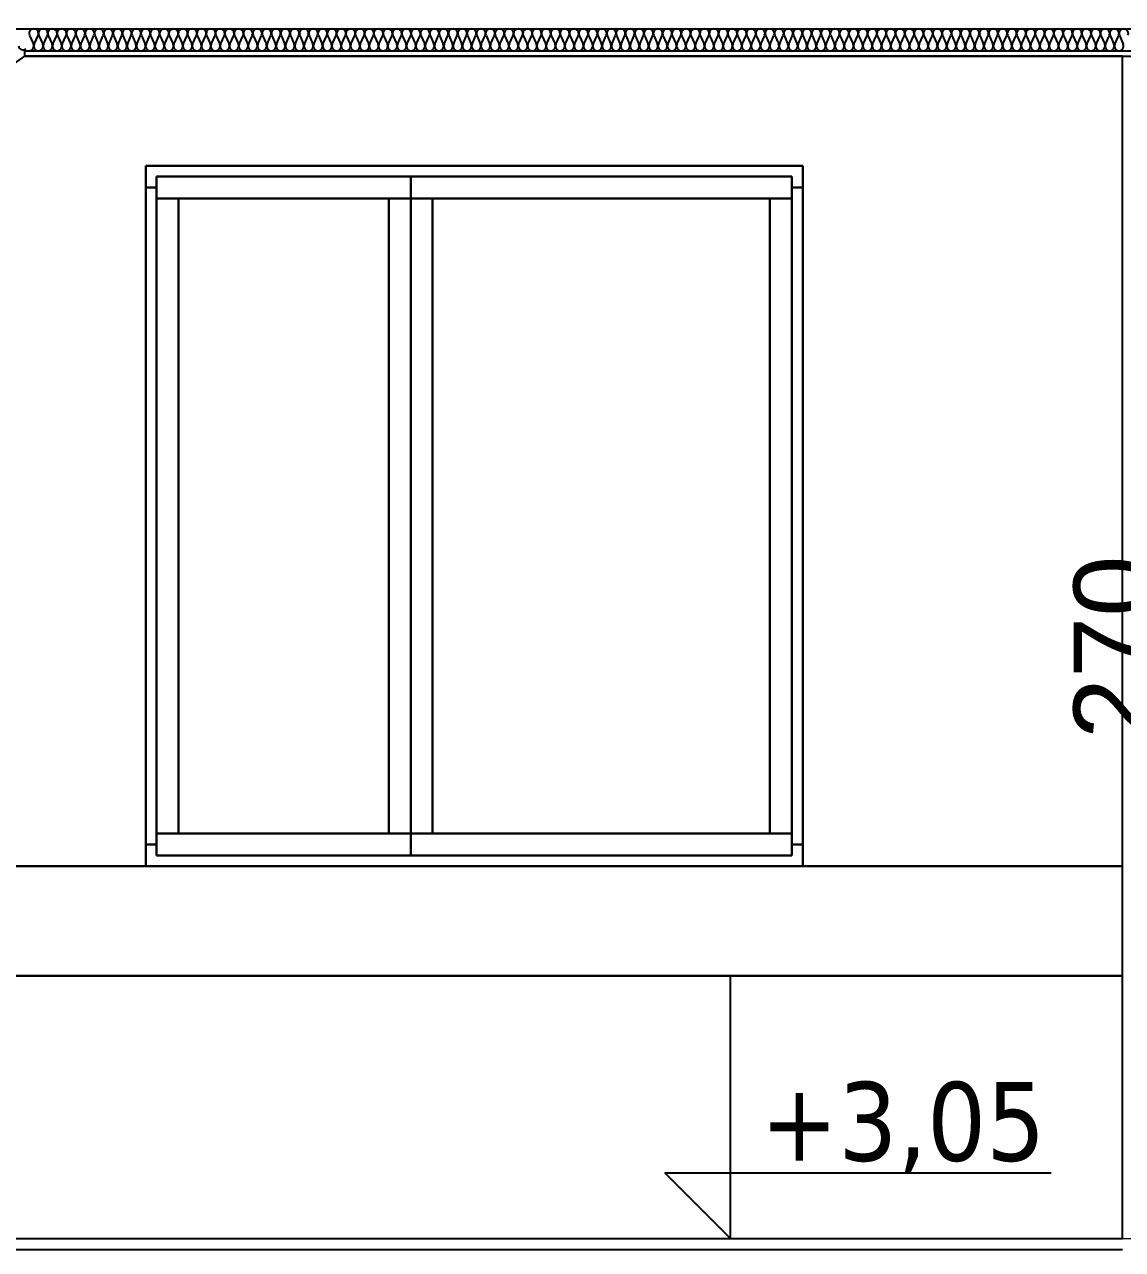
# Model space of a CAD drawing. Header units: millimetres. Extents: x 4647 to 73915, y -13612 to -8141.
# Drawn here: x 6693.7 to 6944.4, y -10771.1 to -10491.3 of the extents above; entities that cross this region are included whole.
import ezdxf

# ---------------------------------------------------------------- set-up
doc = ezdxf.new("R2010")
doc.units = ezdxf.units.MM
for name, color, linetype in [('2D - Ogólne', 7, 'Continuous'), ('Konstrukcja - Dach', 7, 'Continuous'), ('Konstrukcja - wieńce', 7, 'Continuous'), ('Konstrukcja - Ściany zew', 7, 'Continuous'), ('Okna ArchiCADa', 7, 'Continuous'), ('WIDOK', 7, 'Continuous'), ('Wymiarowanie - Ogólne', 7, 'Continuous')]:
    doc.layers.add(name, color=color, linetype=linetype)
doc.layers.add('a_wymiary', color=250, linetype='Continuous', lineweight=9)
doc.styles.add('GENERATED_STYLE_2', font='tahoma.ttf')
doc.styles.add('GENERATED_STYLE_4', font='arial.ttf')
doc.styles.get("Standard").update_dxf_attribs({"font": 'arial.ttf'})
doc.dimstyles.new('1-100', dxfattribs={"dimtxt": 13, "dimasz": 15, "dimexe": 10, "dimexo": 20, "dimgap": 5, "dimtad": 1, "dimdec": 1, "dimrnd": 0.5, "dimtxsty": 'Standard', "dimblk": 'ARCHTICK', "dimcen": 0.09, "dimdle": 10, "dimadec": 0, "dimazin": 0, "dimtfac": 1, "dimtdec": 1, "dimtofl": 0, "dimtmove": 0, "dimatfit": 3, "dimfxl": 10, "dimfxlon": 1, "dimtolj": 1, "dimtzin": 0, "dimarcsym": 0})

# ---------------------------------------------------------------- blocks, each defined once
blk = doc.blocks.new('_ArchTick')
at = {"color": 0, "linetype": 'ByBlock', "const_width": 0.15}
blk.add_lwpolyline([(-0.5, -0.5), (0.5, 0.5)], dxfattribs=at)
blk = doc.blocks.new('*D799')
at = {"layer": 'a_wymiary', "color": 0, "lineweight": -2, "transparency": 16777216}
for p, q in [((6446.9, -10239.74), (6446.9, -10209.74)), ((7381.9, -10239.74), (7381.9, -10209.74)), ((6436.9, -10219.74), (7391.9, -10219.74))]:
    blk.add_line(p, q, dxfattribs=at)
at = {"layer": 'DEFPOINTS', "color": 0, "transparency": 16777216}
for p in [(7381.9, -10219.74), (6446.9, -10683.57), (7381.9, -10683.57)]:
    blk.add_point(p, dxfattribs=at)
at = {"layer": 'a_wymiary', "color": 0, "lineweight": -2, "transparency": 16777216, "xscale": 15, "yscale": 15, "zscale": 15, "rotation": 180}
blk.add_blockref('_ArchTick', (6446.9, -10219.74), dxfattribs=at)
at = {"layer": 'a_wymiary', "color": 0, "lineweight": -2, "transparency": 16777216, "xscale": 15, "yscale": 15, "zscale": 15}
blk.add_blockref('_ArchTick', (7381.9, -10219.74), dxfattribs=at)
at = {"layer": 'a_wymiary', "color": 0, "transparency": 16777216, "insert": (6914.4, -10208.1), "char_height": 13, "attachment_point": 5}
blk.add_mtext('\\A1;935', dxfattribs=at)
blk = doc.blocks.new('*D801')
at = {"layer": 'a_wymiary', "color": 0, "lineweight": -2, "transparency": 16777216}
for p, q in [((6364.42, -10210.99), (6364.42, -10180.99)), ((7464.4, -10210.99), (7464.4, -10180.99)), ((6354.42, -10190.99), (7474.4, -10190.99))]:
    blk.add_line(p, q, dxfattribs=at)
at = {"layer": 'DEFPOINTS', "color": 0, "transparency": 16777216}
for p in [(7464.4, -10190.99), (6364.42, -10687.41), (7464.4, -10687.41)]:
    blk.add_point(p, dxfattribs=at)
at = {"layer": 'a_wymiary', "color": 0, "lineweight": -2, "transparency": 16777216, "xscale": 15, "yscale": 15, "zscale": 15, "rotation": 180}
blk.add_blockref('_ArchTick', (6364.42, -10190.99), dxfattribs=at)
at = {"layer": 'a_wymiary', "color": 0, "lineweight": -2, "transparency": 16777216, "xscale": 15, "yscale": 15, "zscale": 15}
blk.add_blockref('_ArchTick', (7464.4, -10190.99), dxfattribs=at)
at = {"layer": 'a_wymiary', "color": 0, "transparency": 16777216, "insert": (6914.41, -10179.35), "char_height": 13, "attachment_point": 5}
blk.add_mtext('\\A1;1100', dxfattribs=at)
blk = doc.blocks.new('*D855')
at = {"layer": 'a_wymiary', "color": 0, "lineweight": -2, "transparency": 16777216}
for p, q in [((7017.7, -10533.57), (7017.7, -10326.48)), ((6997.7, -10336.48), (7027.7, -10336.48)), ((6997.7, -10523.57), (7027.7, -10523.57))]:
    blk.add_line(p, q, dxfattribs=at)
at = {"layer": 'DEFPOINTS', "color": 0, "transparency": 16777216}
for p in [(6914.41, -10336.48), (7017.7, -10336.48), (6958.9, -10523.57)]:
    blk.add_point(p, dxfattribs=at)
at = {"layer": 'a_wymiary', "color": 0, "lineweight": -2, "transparency": 16777216, "xscale": 15, "yscale": 15, "zscale": 15}
for p, rotation in [((7017.7, -10336.48), 90), ((7017.7, -10523.57), 270)]:
    blk.add_blockref('_ArchTick', p, dxfattribs=dict(at, rotation=rotation))
at = {"layer": 'a_wymiary', "color": 0, "transparency": 16777216, "insert": (7006.06, -10430.02), "char_height": 13, "attachment_point": 5, "rotation": 90}
blk.add_mtext('\\A1;187', dxfattribs=at)

msp = doc.modelspace()

# ---------------------------------------------------------------- linework, layer by layer
for p, q in [((6693.83, -10498.57), (6693.83, -10497.32)), ((6693.83, -10497.32), (7135, -10497.32)), ((6944.4, -10498.57), (6693.83, -10498.57)), ((6944.4, -10683.57), (6944.4, -10498.57)), ((6721.41, -10683.57), (6721.41, -10523.57)), ((6721.41, -10523.57), (6871.41, -10523.57)), ((6871.41, -10523.57), (6721.41, -10523.57)), ((6721.41, -10523.57), (6721.41, -10528.57)), ((6871.41, -10523.57), (6871.41, -10683.57)), ((6871.41, -10528.57), (6871.41, -10523.57)), ((6723.91, -10528.57), (6723.91, -10526.07)), ((6723.91, -10526.07), (6868.91, -10526.07)), ((6781.91, -10526.07), (6723.91, -10526.07)), ((6723.91, -10526.07), (6723.91, -10531.07)), ((6868.91, -10526.07), (6781.91, -10526.07)), ((6781.91, -10526.07), (6781.91, -10531.07)), ((6781.91, -10531.07), (6781.91, -10526.07)), ((6868.91, -10526.07), (6868.91, -10528.57)), ((6868.91, -10531.07), (6868.91, -10526.07)), ((6723.91, -10528.57), (6721.41, -10528.57)), ((6721.41, -10528.57), (6721.41, -10678.57)), ((6721.41, -10528.57), (6723.91, -10528.57)), ((6723.91, -10678.57), (6723.91, -10528.57)), ((6868.91, -10528.57), (6868.91, -10678.57)), ((6871.41, -10528.57), (6868.91, -10528.57)), ((6868.91, -10528.57), (6871.41, -10528.57)), ((6871.41, -10678.57), (6871.41, -10528.57)), ((6728.91, -10531.07), (6723.91, -10531.07)), ((6723.91, -10531.07), (6723.91, -10676.07)), ((6723.91, -10531.07), (6728.91, -10531.07)), ((6728.91, -10676.07), (6728.91, -10531.07)), ((6728.91, -10531.07), (6776.91, -10531.07)), ((6776.91, -10531.07), (6728.91, -10531.07)), ((6728.91, -10531.07), (6728.91, -10676.07)), ((6781.91, -10531.07), (6776.91, -10531.07)), ((6776.91, -10531.07), (6776.91, -10676.07)), ((6776.91, -10531.07), (6781.91, -10531.07)), ((6776.91, -10676.07), (6776.91, -10531.07)), ((6786.91, -10531.07), (6781.91, -10531.07)), ((6781.91, -10531.07), (6781.91, -10676.07)), ((6781.91, -10531.07), (6786.91, -10531.07)), ((6781.91, -10676.07), (6781.91, -10531.07)), ((6786.91, -10676.07), (6786.91, -10531.07)), ((6786.91, -10531.07), (6863.91, -10531.07)), ((6786.91, -10531.07), (6786.91, -10676.07)), ((6863.91, -10531.07), (6786.91, -10531.07)), ((6868.91, -10531.07), (6863.91, -10531.07)), ((6863.91, -10531.07), (6863.91, -10676.07)), ((6863.91, -10531.07), (6868.91, -10531.07)), ((6863.91, -10676.07), (6863.91, -10531.07)), ((6868.91, -10676.07), (6868.91, -10531.07)), ((6723.91, -10676.07), (6728.91, -10676.07)), ((6728.91, -10676.07), (6723.91, -10676.07)), ((6723.91, -10676.07), (6723.91, -10681.07)), ((6776.91, -10676.07), (6728.91, -10676.07)), ((6728.91, -10676.07), (6776.91, -10676.07)), ((6776.91, -10676.07), (6781.91, -10676.07)), ((6781.91, -10676.07), (6776.91, -10676.07)), ((6781.91, -10676.07), (6786.91, -10676.07)), ((6786.91, -10676.07), (6781.91, -10676.07)), ((6781.91, -10676.07), (6781.91, -10681.07)), ((6781.91, -10681.07), (6781.91, -10676.07)), ((6863.91, -10676.07), (6786.91, -10676.07)), ((6786.91, -10676.07), (6863.91, -10676.07)), ((6863.91, -10676.07), (6868.91, -10676.07)), ((6868.91, -10676.07), (6863.91, -10676.07)), ((6868.91, -10681.07), (6868.91, -10676.07)), ((6721.41, -10678.57), (6723.91, -10678.57)), ((6723.91, -10678.57), (6721.41, -10678.57)), ((6721.41, -10678.57), (6721.41, -10683.57)), ((6723.91, -10681.07), (6723.91, -10678.57)), ((6868.91, -10678.57), (6871.41, -10678.57)), ((6871.41, -10678.57), (6868.91, -10678.57)), ((6868.91, -10678.57), (6868.91, -10681.07)), ((6871.41, -10683.57), (6871.41, -10678.57)), ((6868.91, -10681.07), (6723.91, -10681.07)), ((6723.91, -10681.07), (6781.91, -10681.07)), ((6781.91, -10681.07), (6868.91, -10681.07)), ((6944.4, -10683.57), (6454.4, -10683.57)), ((6454.4, -10683.57), (6721.41, -10683.57)), ((6721.41, -10683.57), (6871.41, -10683.57)), ((6871.41, -10683.57), (6944.4, -10683.57)), ((6944.4, -10708.57), (6944.4, -10683.57)), ((6454.4, -10708.57), (6944.4, -10708.57)), ((6944.4, -10708.57), (6454.4, -10708.57)), ((6944.4, -10768.57), (6944.4, -10708.57)), ((6454.4, -10768.57), (6944.4, -10768.57))]:
    msp.add_line(p, q)
at = {"layer": '2D - Ogólne', "color": 161, "lineweight": 25}
for p, q in [((6691.85, -10492.32), (7136.98, -10492.32)), ((6638.95, -10537), (6693.83, -10498.57))]:
    msp.add_line(p, q, dxfattribs=at)
at = {"layer": 'Konstrukcja - Dach'}
for p, q in [((6694.9, -10493.81), (6695.78, -10495.83)), ((6695.96, -10495.83), (6696.84, -10493.81)), ((6697.02, -10493.81), (6697.91, -10495.83)), ((6698.09, -10495.83), (6698.97, -10493.81)), ((6699.15, -10493.81), (6700.03, -10495.83)), ((6700.21, -10495.83), (6701.1, -10493.81)), ((6701.28, -10493.81), (6702.16, -10495.83)), ((6702.34, -10495.83), (6703.22, -10493.81)), ((6703.4, -10493.81), (6704.29, -10495.83)), ((6704.47, -10495.83), (6705.35, -10493.81)), ((6705.53, -10493.81), (6706.41, -10495.83)), ((6706.59, -10495.83), (6707.48, -10493.81)), ((6707.66, -10493.81), (6708.54, -10495.83)), ((6708.72, -10495.83), (6709.6, -10493.81)), ((6709.78, -10493.81), (6710.67, -10495.83)), ((6710.85, -10495.83), (6711.73, -10493.81)), ((6711.91, -10493.81), (6712.79, -10495.83)), ((6712.97, -10495.83), (6713.86, -10493.81)), ((6714.04, -10493.81), (6714.92, -10495.83)), ((6715.1, -10495.83), (6715.98, -10493.81)), ((6716.16, -10493.81), (6717.05, -10495.83)), ((6717.23, -10495.83), (6718.11, -10493.81)), ((6718.29, -10493.81), (6719.17, -10495.83)), ((6719.35, -10495.83), (6720.24, -10493.81)), ((6720.42, -10493.81), (6721.3, -10495.83)), ((6721.48, -10495.83), (6722.36, -10493.81)), ((6722.54, -10493.81), (6723.43, -10495.83)), ((6723.61, -10495.83), (6724.49, -10493.81)), ((6724.67, -10493.81), (6725.55, -10495.83)), ((6725.73, -10495.83), (6726.62, -10493.81)), ((6726.8, -10493.81), (6727.68, -10495.83)), ((6727.86, -10495.83), (6728.74, -10493.81)), ((6728.92, -10493.81), (6729.81, -10495.83)), ((6729.99, -10495.83), (6730.87, -10493.81)), ((6731.05, -10493.81), (6731.93, -10495.83)), ((6732.11, -10495.83), (6733, -10493.81)), ((6733.18, -10493.81), (6734.06, -10495.83)), ((6734.24, -10495.83), (6735.12, -10493.81)), ((6735.3, -10493.81), (6736.19, -10495.83)), ((6736.36, -10495.83), (6737.25, -10493.81)), ((6737.43, -10493.81), (6738.31, -10495.83)), ((6738.49, -10495.83), (6739.38, -10493.81)), ((6739.55, -10493.81), (6740.44, -10495.83)), ((6740.62, -10495.83), (6741.5, -10493.81)), ((6741.68, -10493.81), (6742.57, -10495.83)), ((6742.74, -10495.83), (6743.63, -10493.81)), ((6743.81, -10493.81), (6744.69, -10495.83)), ((6744.87, -10495.83), (6745.76, -10493.81)), ((6745.93, -10493.81), (6746.82, -10495.83)), ((6747, -10495.83), (6747.88, -10493.81)), ((6748.06, -10493.81), (6748.95, -10495.83)), ((6749.12, -10495.83), (6750.01, -10493.81)), ((6750.19, -10493.81), (6751.07, -10495.83)), ((6751.25, -10495.83), (6752.14, -10493.81)), ((6752.31, -10493.81), (6753.2, -10495.83)), ((6753.38, -10495.83), (6754.26, -10493.81)), ((6754.44, -10493.81), (6755.33, -10495.83)), ((6755.5, -10495.83), (6756.39, -10493.81)), ((6756.57, -10493.81), (6757.45, -10495.83)), ((6757.63, -10495.83), (6758.52, -10493.81)), ((6758.69, -10493.81), (6759.58, -10495.83)), ((6759.76, -10495.83), (6760.64, -10493.81)), ((6760.82, -10493.81), (6761.7, -10495.83)), ((6761.88, -10495.83), (6762.77, -10493.81)), ((6762.95, -10493.81), (6763.83, -10495.83)), ((6764.01, -10495.83), (6764.89, -10493.81)), ((6765.07, -10493.81), (6765.96, -10495.83)), ((6766.14, -10495.83), (6767.02, -10493.81)), ((6767.2, -10493.81), (6768.08, -10495.83)), ((6768.26, -10495.83), (6769.15, -10493.81)), ((6769.33, -10493.81), (6770.21, -10495.83)), ((6770.39, -10495.83), (6771.27, -10493.81)), ((6771.45, -10493.81), (6772.34, -10495.83)), ((6772.52, -10495.83), (6773.4, -10493.81)), ((6773.58, -10493.81), (6774.46, -10495.83)), ((6774.64, -10495.83), (6775.53, -10493.81)), ((6775.71, -10493.81), (6776.59, -10495.83)), ((6776.77, -10495.83), (6777.65, -10493.81)), ((6777.83, -10493.81), (6778.72, -10495.83)), ((6778.9, -10495.83), (6779.78, -10493.81)), ((6779.96, -10493.81), (6780.84, -10495.83)), ((6781.02, -10495.83), (6781.91, -10493.81)), ((6782.09, -10493.81), (6782.97, -10495.83)), ((6783.15, -10495.83), (6784.03, -10493.81)), ((6784.21, -10493.81), (6785.1, -10495.83)), ((6785.28, -10495.83), (6786.16, -10493.81)), ((6786.34, -10493.81), (6787.22, -10495.83)), ((6787.4, -10495.83), (6788.29, -10493.81)), ((6788.47, -10493.81), (6789.35, -10495.83)), ((6789.53, -10495.83), (6790.41, -10493.81)), ((6790.59, -10493.81), (6791.48, -10495.83)), ((6791.66, -10495.83), (6792.54, -10493.81)), ((6792.72, -10493.81), (6793.6, -10495.83)), ((6793.78, -10495.83), (6794.67, -10493.81)), ((6794.85, -10493.81), (6795.73, -10495.83)), ((6795.91, -10495.83), (6796.79, -10493.81)), ((6796.97, -10493.81), (6797.86, -10495.83)), ((6798.03, -10495.83), (6798.92, -10493.81)), ((6799.1, -10493.81), (6799.98, -10495.83)), ((6800.16, -10495.83), (6801.05, -10493.81)), ((6801.22, -10493.81), (6802.11, -10495.83)), ((6802.29, -10495.83), (6803.17, -10493.81)), ((6803.35, -10493.81), (6804.24, -10495.83)), ((6804.41, -10495.83), (6805.3, -10493.81)), ((6805.48, -10493.81), (6806.36, -10495.83)), ((6806.54, -10495.83), (6807.43, -10493.81)), ((6807.6, -10493.81), (6808.49, -10495.83)), ((6808.67, -10495.83), (6809.55, -10493.81)), ((6809.73, -10493.81), (6810.62, -10495.83)), ((6810.79, -10495.83), (6811.68, -10493.81)), ((6811.86, -10493.81), (6812.74, -10495.83)), ((6812.92, -10495.83), (6813.81, -10493.81)), ((6813.98, -10493.81), (6814.87, -10495.83)), ((6815.05, -10495.83), (6815.93, -10493.81)), ((6816.11, -10493.81), (6817, -10495.83)), ((6817.17, -10495.83), (6818.06, -10493.81)), ((6818.24, -10493.81), (6819.12, -10495.83)), ((6819.3, -10495.83), (6820.19, -10493.81)), ((6820.36, -10493.81), (6821.25, -10495.83)), ((6821.43, -10495.83), (6822.31, -10493.81)), ((6822.49, -10493.81), (6823.38, -10495.83)), ((6823.55, -10495.83), (6824.44, -10493.81)), ((6824.62, -10493.81), (6825.5, -10495.83)), ((6825.68, -10495.83), (6826.56, -10493.81)), ((6826.74, -10493.81), (6827.63, -10495.83)), ((6827.81, -10495.83), (6828.69, -10493.81)), ((6828.87, -10493.81), (6829.75, -10495.83)), ((6829.93, -10495.83), (6830.82, -10493.81)), ((6831, -10493.81), (6831.88, -10495.83)), ((6832.06, -10495.83), (6832.94, -10493.81)), ((6833.12, -10493.81), (6834.01, -10495.83)), ((6834.19, -10495.83), (6835.07, -10493.81)), ((6835.25, -10493.81), (6836.13, -10495.83)), ((6836.31, -10495.83), (6837.2, -10493.81)), ((6837.38, -10493.81), (6838.26, -10495.83)), ((6838.44, -10495.83), (6839.32, -10493.81)), ((6839.5, -10493.81), (6840.39, -10495.83)), ((6840.57, -10495.83), (6841.45, -10493.81)), ((6841.63, -10493.81), (6842.51, -10495.83)), ((6842.69, -10495.83), (6843.58, -10493.81)), ((6843.76, -10493.81), (6844.64, -10495.83)), ((6844.82, -10495.83), (6845.7, -10493.81)), ((6845.88, -10493.81), (6846.77, -10495.83)), ((6846.95, -10495.83), (6847.83, -10493.81)), ((6848.01, -10493.81), (6848.89, -10495.83)), ((6849.07, -10495.83), (6849.96, -10493.81)), ((6850.14, -10493.81), (6851.02, -10495.83)), ((6851.2, -10495.83), (6852.08, -10493.81)), ((6852.26, -10493.81), (6853.15, -10495.83)), ((6853.33, -10495.83), (6854.21, -10493.81)), ((6854.39, -10493.81), (6855.27, -10495.83)), ((6855.45, -10495.83), (6856.34, -10493.81)), ((6856.52, -10493.81), (6857.4, -10495.83)), ((6857.58, -10495.83), (6858.46, -10493.81)), ((6858.64, -10493.81), (6859.53, -10495.83)), ((6859.71, -10495.83), (6860.59, -10493.81)), ((6860.77, -10493.81), (6861.65, -10495.83)), ((6861.83, -10495.83), (6862.72, -10493.81)), ((6862.89, -10493.81), (6863.78, -10495.83)), ((6863.96, -10495.83), (6864.84, -10493.81)), ((6865.02, -10493.81), (6865.91, -10495.83)), ((6866.08, -10495.83), (6866.97, -10493.81)), ((6867.15, -10493.81), (6868.03, -10495.83)), ((6868.21, -10495.83), (6869.1, -10493.81)), ((6869.27, -10493.81), (6870.16, -10495.83)), ((6870.34, -10495.83), (6871.22, -10493.81)), ((6871.4, -10493.81), (6872.29, -10495.83)), ((6872.46, -10495.83), (6873.35, -10493.81)), ((6873.53, -10493.81), (6874.41, -10495.83)), ((6874.59, -10495.83), (6875.48, -10493.81)), ((6875.65, -10493.81), (6876.54, -10495.83)), ((6876.72, -10495.83), (6877.6, -10493.81)), ((6877.78, -10493.81), (6878.67, -10495.83)), ((6878.84, -10495.83), (6879.73, -10493.81)), ((6879.91, -10493.81), (6880.79, -10495.83)), ((6880.97, -10495.83), (6881.86, -10493.81)), ((6882.03, -10493.81), (6882.92, -10495.83)), ((6883.1, -10495.83), (6883.98, -10493.81)), ((6884.16, -10493.81), (6885.05, -10495.83)), ((6885.22, -10495.83), (6886.11, -10493.81)), ((6886.29, -10493.81), (6887.17, -10495.83)), ((6887.35, -10495.83), (6888.23, -10493.81)), ((6888.41, -10493.81), (6889.3, -10495.83)), ((6889.48, -10495.83), (6890.36, -10493.81)), ((6890.54, -10493.81), (6891.42, -10495.83)), ((6891.6, -10495.83), (6892.49, -10493.81)), ((6892.67, -10493.81), (6893.55, -10495.83)), ((6893.73, -10495.83), (6894.61, -10493.81)), ((6894.79, -10493.81), (6895.68, -10495.83)), ((6895.86, -10495.83), (6896.74, -10493.81)), ((6896.92, -10493.81), (6897.8, -10495.83)), ((6897.98, -10495.83), (6898.87, -10493.81)), ((6899.05, -10493.81), (6899.93, -10495.83)), ((6900.11, -10495.83), (6900.99, -10493.81)), ((6901.17, -10493.81), (6902.06, -10495.83)), ((6902.24, -10495.83), (6903.12, -10493.81)), ((6903.3, -10493.81), (6904.18, -10495.83)), ((6904.36, -10495.83), (6905.25, -10493.81)), ((6905.43, -10493.81), (6906.31, -10495.83)), ((6906.49, -10495.83), (6907.37, -10493.81)), ((6907.55, -10493.81), (6908.44, -10495.83)), ((6908.62, -10495.83), (6909.5, -10493.81)), ((6909.68, -10493.81), (6910.56, -10495.83)), ((6910.74, -10495.83), (6911.63, -10493.81)), ((6911.81, -10493.81), (6912.69, -10495.83)), ((6912.87, -10495.83), (6913.75, -10493.81)), ((6913.93, -10493.81), (6914.82, -10495.83)), ((6915, -10495.83), (6915.88, -10493.81)), ((6916.06, -10493.81), (6916.94, -10495.83)), ((6917.12, -10495.83), (6918.01, -10493.81)), ((6918.19, -10493.81), (6919.07, -10495.83)), ((6919.25, -10495.83), (6920.13, -10493.81)), ((6920.31, -10493.81), (6921.2, -10495.83)), ((6921.38, -10495.83), (6922.26, -10493.81)), ((6922.44, -10493.81), (6923.32, -10495.83)), ((6923.5, -10495.83), (6924.39, -10493.81)), ((6924.57, -10493.81), (6925.45, -10495.83)), ((6925.63, -10495.83), (6926.51, -10493.81)), ((6926.69, -10493.81), (6927.58, -10495.83)), ((6927.75, -10495.83), (6928.64, -10493.81)), ((6928.82, -10493.81), (6929.7, -10495.83)), ((6929.88, -10495.83), (6930.77, -10493.81)), ((6930.94, -10493.81), (6931.83, -10495.83)), ((6932.01, -10495.83), (6932.89, -10493.81)), ((6933.07, -10493.81), (6933.96, -10495.83)), ((6934.13, -10495.83), (6935.02, -10493.81)), ((6935.2, -10493.81), (6936.08, -10495.83)), ((6936.26, -10495.83), (6937.15, -10493.81)), ((6937.32, -10493.81), (6938.21, -10495.83)), ((6938.39, -10495.83), (6939.27, -10493.81)), ((6939.45, -10493.81), (6940.34, -10495.83)), ((6940.51, -10495.83), (6941.4, -10493.81)), ((6941.58, -10493.81), (6942.46, -10495.83)), ((6942.64, -10495.83), (6943.53, -10493.81)), ((6943.7, -10493.81), (6944.59, -10495.83))]:
    msp.add_line(p, q, dxfattribs=at)
at = {"layer": 'Konstrukcja - Dach', "color": 161, "lineweight": 25}
for p, q in [((6693.83, -10497.32), (7135, -10497.32)), ((6693.83, -10498.57), (6693.83, -10497.32)), ((6693.83, -10498.57), (7135, -10498.57))]:
    msp.add_line(p, q, dxfattribs=at)
at = {"layer": 'Konstrukcja - Dach'}
for centre, major_axis, ratio, start_param, end_param in [((6695.87, -10493.38), (0, 1.06), 0.999894, 4.299595, 8.266775), ((6698, -10493.38), (0, 1.06), 0.999894, 4.299595, 8.266775), ((6700.12, -10493.38), (0, 1.06), 0.999894, 4.299595, 8.266775), ((6702.25, -10493.38), (0, 1.06), 0.999894, 4.299595, 8.266775), ((6704.38, -10493.38), (0, 1.06), 0.999894, 4.299595, 8.266775), ((6706.5, -10493.38), (0, 1.06), 0.999894, 4.299595, 8.266775), ((6708.63, -10493.38), (0, 1.06), 0.999894, 4.299595, 8.266775), ((6710.76, -10493.38), (0, 1.06), 0.999894, 4.299595, 8.266775), ((6712.88, -10493.38), (0, 1.06), 0.999894, 4.299595, 8.266775), ((6715.01, -10493.38), (0, 1.06), 0.999894, 4.299595, 8.266775), ((6717.14, -10493.38), (0, 1.06), 0.999894, 4.299595, 8.266775), ((6719.26, -10493.38), (0, 1.06), 0.999894, 4.299595, 8.266775), ((6721.39, -10493.38), (0, 1.06), 0.999894, 4.299595, 8.266775), ((6723.52, -10493.38), (0, 1.06), 0.999894, 4.299595, 8.266775), ((6725.64, -10493.38), (0, 1.06), 0.999894, 4.299595, 8.266775), ((6727.77, -10493.38), (0, 1.06), 0.999894, 4.299595, 8.266775), ((6729.9, -10493.38), (0, 1.06), 0.999894, 4.299595, 8.266775), ((6732.02, -10493.38), (0, 1.06), 0.999894, 4.299595, 8.266775), ((6734.15, -10493.38), (0, 1.06), 0.999894, 4.299595, 8.266775), ((6736.28, -10493.38), (0, 1.06), 0.999894, 4.299595, 8.266775), ((6738.4, -10493.38), (0, 1.06), 0.999894, 4.299595, 8.266775), ((6740.53, -10493.38), (0, 1.06), 0.999894, 4.299595, 8.266775), ((6742.66, -10493.38), (0, 1.06), 0.999894, 4.299595, 8.266775), ((6744.78, -10493.38), (0, 1.06), 0.999894, 4.299595, 8.266775), ((6746.91, -10493.38), (0, 1.06), 0.999894, 4.299595, 8.266775), ((6749.03, -10493.38), (0, 1.06), 0.999894, 4.299595, 8.266775), ((6751.16, -10493.38), (0, 1.06), 0.999894, 4.299595, 8.266775), ((6753.29, -10493.38), (0, 1.06), 0.999894, 4.299595, 8.266775), ((6755.41, -10493.38), (0, 1.06), 0.999894, 4.299595, 8.266775), ((6757.54, -10493.38), (0, 1.06), 0.999894, 4.299595, 8.266775), ((6759.67, -10493.38), (0, 1.06), 0.999894, 4.299595, 8.266775), ((6761.79, -10493.38), (0, 1.06), 0.999894, 4.299595, 8.266775), ((6763.92, -10493.38), (0, 1.06), 0.999894, 4.299595, 8.266775), ((6766.05, -10493.38), (0, 1.06), 0.999894, 4.299595, 8.266775), ((6768.17, -10493.38), (0, 1.06), 0.999894, 4.299595, 8.266775), ((6770.3, -10493.38), (0, 1.06), 0.999894, 4.299595, 8.266775), ((6772.43, -10493.38), (0, 1.06), 0.999894, 4.299595, 8.266775), ((6774.55, -10493.38), (0, 1.06), 0.999894, 4.299595, 8.266775), ((6776.68, -10493.38), (0, 1.06), 0.999894, 4.299595, 8.266775), ((6778.81, -10493.38), (0, 1.06), 0.999894, 4.299595, 8.266775), ((6780.93, -10493.38), (0, 1.06), 0.999894, 4.299595, 8.266775), ((6783.06, -10493.38), (0, 1.06), 0.999894, 4.299595, 8.266775), ((6785.19, -10493.38), (0, 1.06), 0.999894, 4.299595, 8.266775), ((6787.31, -10493.38), (0, 1.06), 0.999894, 4.299595, 8.266775), ((6789.44, -10493.38), (0, 1.06), 0.999894, 4.299595, 8.266775), ((6791.57, -10493.38), (0, 1.06), 0.999894, 4.299595, 8.266775), ((6793.69, -10493.38), (0, 1.06), 0.999894, 4.299595, 8.266775), ((6795.82, -10493.38), (0, 1.06), 0.999894, 4.299595, 8.266775), ((6797.95, -10493.38), (0, 1.06), 0.999894, 4.299595, 8.266775), ((6800.07, -10493.38), (0, 1.06), 0.999894, 4.299595, 8.266775), ((6802.2, -10493.38), (0, 1.06), 0.999894, 4.299595, 8.266775), ((6804.33, -10493.38), (0, 1.06), 0.999894, 4.299595, 8.266775), ((6806.45, -10493.38), (0, 1.06), 0.999894, 4.299595, 8.266775), ((6808.58, -10493.38), (0, 1.06), 0.999894, 4.299595, 8.266775), ((6810.7, -10493.38), (0, 1.06), 0.999894, 4.299595, 8.266775), ((6812.83, -10493.38), (0, 1.06), 0.999894, 4.299595, 8.266775), ((6814.96, -10493.38), (0, 1.06), 0.999894, 4.299595, 8.266775), ((6817.08, -10493.38), (0, 1.06), 0.999894, 4.299595, 8.266775), ((6819.21, -10493.38), (0, 1.06), 0.999894, 4.299595, 8.266775), ((6821.34, -10493.38), (0, 1.06), 0.999894, 4.299595, 8.266775), ((6823.46, -10493.38), (0, 1.06), 0.999894, 4.299595, 8.266775), ((6825.59, -10493.38), (0, 1.06), 0.999894, 4.299595, 8.266775), ((6827.72, -10493.38), (0, 1.06), 0.999894, 4.299595, 8.266775), ((6829.84, -10493.38), (0, 1.06), 0.999894, 4.299595, 8.266775), ((6831.97, -10493.38), (0, 1.06), 0.999894, 4.299595, 8.266775), ((6834.1, -10493.38), (0, 1.06), 0.999894, 4.299595, 8.266775), ((6836.22, -10493.38), (0, 1.06), 0.999894, 4.299595, 8.266775), ((6838.35, -10493.38), (0, 1.06), 0.999894, 4.299595, 8.266775), ((6840.48, -10493.38), (0, 1.06), 0.999894, 4.299595, 8.266775), ((6842.6, -10493.38), (0, 1.06), 0.999894, 4.299595, 8.266775), ((6844.73, -10493.38), (0, 1.06), 0.999894, 4.299595, 8.266775), ((6846.86, -10493.38), (0, 1.06), 0.999894, 4.299595, 8.266775), ((6848.98, -10493.38), (0, 1.06), 0.999894, 4.299595, 8.266775), ((6851.11, -10493.38), (0, 1.06), 0.999894, 4.299595, 8.266775), ((6853.24, -10493.38), (0, 1.06), 0.999894, 4.299595, 8.266775), ((6855.36, -10493.38), (0, 1.06), 0.999894, 4.299595, 8.266775), ((6857.49, -10493.38), (0, 1.06), 0.999894, 4.299595, 8.266775), ((6859.62, -10493.38), (0, 1.06), 0.999894, 4.299595, 8.266775), ((6861.74, -10493.38), (0, 1.06), 0.999894, 4.299595, 8.266775), ((6863.87, -10493.38), (0, 1.06), 0.999894, 4.299595, 8.266775), ((6866, -10493.38), (0, 1.06), 0.999894, 4.299595, 8.266775), ((6868.12, -10493.38), (0, 1.06), 0.999894, 4.299595, 8.266775), ((6870.25, -10493.38), (0, 1.06), 0.999894, 4.299595, 8.266775), ((6872.38, -10493.38), (0, 1.06), 0.999894, 4.299595, 8.266775), ((6874.5, -10493.38), (0, 1.06), 0.999894, 4.299595, 8.266775), ((6876.63, -10493.38), (0, 1.06), 0.999894, 4.299595, 8.266775), ((6878.75, -10493.38), (0, 1.06), 0.999894, 4.299595, 8.266775), ((6880.88, -10493.38), (0, 1.06), 0.999894, 4.299595, 8.266775), ((6883.01, -10493.38), (0, 1.06), 0.999894, 4.299595, 8.266775), ((6885.13, -10493.38), (0, 1.06), 0.999894, 4.299595, 8.266775), ((6887.26, -10493.38), (0, 1.06), 0.999894, 4.299595, 8.266775), ((6889.39, -10493.38), (0, 1.06), 0.999894, 4.299595, 8.266775), ((6891.51, -10493.38), (0, 1.06), 0.999894, 4.299595, 8.266775), ((6893.64, -10493.38), (0, 1.06), 0.999894, 4.299595, 8.266775), ((6895.77, -10493.38), (0, 1.06), 0.999894, 4.299595, 8.266775), ((6897.89, -10493.38), (0, 1.06), 0.999894, 4.299595, 8.266775), ((6900.02, -10493.38), (0, 1.06), 0.999894, 4.299595, 8.266775), ((6902.15, -10493.38), (0, 1.06), 0.999894, 4.299595, 8.266775), ((6904.27, -10493.38), (0, 1.06), 0.999894, 4.299595, 8.266775), ((6906.4, -10493.38), (0, 1.06), 0.999894, 4.299595, 8.266775), ((6908.53, -10493.38), (0, 1.06), 0.999894, 4.299595, 8.266775), ((6910.65, -10493.38), (0, 1.06), 0.999894, 4.299595, 8.266775), ((6912.78, -10493.38), (0, 1.06), 0.999894, 4.299595, 8.266775), ((6914.91, -10493.38), (0, 1.06), 0.999894, 4.299595, 8.266775), ((6917.03, -10493.38), (0, 1.06), 0.999894, 4.299595, 8.266775), ((6919.16, -10493.38), (0, 1.06), 0.999894, 4.299595, 8.266775), ((6921.29, -10493.38), (0, 1.06), 0.999894, 4.299595, 8.266775), ((6923.41, -10493.38), (0, 1.06), 0.999894, 4.299595, 8.266775), ((6925.54, -10493.38), (0, 1.06), 0.999894, 4.299595, 8.266775), ((6927.67, -10493.38), (0, 1.06), 0.999894, 4.299595, 8.266775), ((6929.79, -10493.38), (0, 1.06), 0.999894, 4.299595, 8.266775), ((6931.92, -10493.38), (0, 1.06), 0.999894, 4.299595, 8.266775), ((6934.05, -10493.38), (0, 1.06), 0.999894, 4.299595, 8.266775), ((6936.17, -10493.38), (0, 1.06), 0.999894, 4.299595, 8.266775), ((6938.3, -10493.38), (0, 1.06), 0.999894, 4.299595, 8.266775), ((6940.42, -10493.38), (0, 1.06), 0.999894, 4.299595, 8.266775), ((6942.55, -10493.38), (0, 1.06), 0.999894, 4.299595, 8.266775), ((6944.68, -10493.38), (0, 1.06), 0.999894, 4.299595, 8.266775), ((6693.4, -10496.04), (-0.61, 0.871), 0.999898, 1.158004, 3.141593), ((6694.81, -10496.26), (0, 1.06), 0.999894, 3.141593, 5.125182), ((6696.93, -10496.26), (0, 1.06), 0.999894, 1.158004, 5.125183), ((6699.06, -10496.26), (0, 1.06), 0.999894, 1.158004, 5.125183), ((6701.19, -10496.26), (0, 1.06), 0.999894, 1.158004, 5.125183), ((6703.31, -10496.26), (0, 1.06), 0.999894, 1.158004, 5.125183), ((6705.44, -10496.26), (0, 1.06), 0.999894, 1.158004, 5.125183), ((6707.57, -10496.26), (0, 1.06), 0.999894, 1.158004, 5.125183), ((6709.69, -10496.26), (0, 1.06), 0.999894, 1.158004, 5.125183), ((6711.82, -10496.26), (0, 1.06), 0.999894, 1.158004, 5.125183), ((6713.95, -10496.26), (0, 1.06), 0.999894, 1.158004, 5.125183), ((6716.07, -10496.26), (0, 1.06), 0.999894, 1.158004, 5.125183), ((6718.2, -10496.26), (0, 1.06), 0.999894, 1.158004, 5.125183), ((6720.33, -10496.26), (0, 1.06), 0.999894, 1.158004, 5.125183), ((6722.45, -10496.26), (0, 1.06), 0.999894, 1.158004, 5.125183), ((6724.58, -10496.26), (0, 1.06), 0.999894, 1.158004, 5.125183), ((6726.71, -10496.26), (0, 1.06), 0.999894, 1.158004, 5.125183), ((6728.83, -10496.26), (0, 1.06), 0.999894, 1.158004, 5.125183), ((6730.96, -10496.26), (0, 1.06), 0.999894, 1.158004, 5.125183), ((6733.09, -10496.26), (0, 1.06), 0.999894, 1.158004, 5.125183), ((6735.21, -10496.26), (0, 1.06), 0.999894, 1.158004, 5.125183), ((6737.34, -10496.26), (0, 1.06), 0.999894, 1.158004, 5.125183), ((6739.47, -10496.26), (0, 1.06), 0.999894, 1.158004, 5.125183), ((6741.59, -10496.26), (0, 1.06), 0.999894, 1.158004, 5.125183), ((6743.72, -10496.26), (0, 1.06), 0.999894, 1.158004, 5.125183), ((6745.85, -10496.26), (0, 1.06), 0.999894, 1.158004, 5.125183), ((6747.97, -10496.26), (0, 1.06), 0.999894, 1.158004, 5.125183), ((6750.1, -10496.26), (0, 1.06), 0.999894, 1.158004, 5.125183), ((6752.22, -10496.26), (0, 1.06), 0.999894, 1.158004, 5.125183), ((6754.35, -10496.26), (0, 1.06), 0.999894, 1.158004, 5.125183), ((6756.48, -10496.26), (0, 1.06), 0.999894, 1.158004, 5.125183), ((6758.6, -10496.26), (0, 1.06), 0.999894, 1.158004, 5.125183), ((6760.73, -10496.26), (0, 1.06), 0.999894, 1.158004, 5.125183), ((6762.86, -10496.26), (0, 1.06), 0.999894, 1.158004, 5.125183), ((6764.98, -10496.26), (0, 1.06), 0.999894, 1.158004, 5.125183), ((6767.11, -10496.26), (0, 1.06), 0.999894, 1.158004, 5.125183), ((6769.24, -10496.26), (0, 1.06), 0.999894, 1.158004, 5.125183), ((6771.36, -10496.26), (0, 1.06), 0.999894, 1.158004, 5.125183), ((6773.49, -10496.26), (0, 1.06), 0.999894, 1.158004, 5.125183), ((6775.62, -10496.26), (0, 1.06), 0.999894, 1.158004, 5.125183), ((6777.74, -10496.26), (0, 1.06), 0.999894, 1.158004, 5.125183), ((6779.87, -10496.26), (0, 1.06), 0.999894, 1.158004, 5.125183), ((6782, -10496.26), (0, 1.06), 0.999894, 1.158004, 5.125183), ((6784.12, -10496.26), (0, 1.06), 0.999894, 1.158004, 5.125183), ((6786.25, -10496.26), (0, 1.06), 0.999894, 1.158004, 5.125183), ((6788.38, -10496.26), (0, 1.06), 0.999894, 1.158004, 5.125183), ((6790.5, -10496.26), (0, 1.06), 0.999894, 1.158004, 5.125183), ((6792.63, -10496.26), (0, 1.06), 0.999894, 1.158004, 5.125183), ((6794.76, -10496.26), (0, 1.06), 0.999894, 1.158004, 5.125183), ((6796.88, -10496.26), (0, 1.06), 0.999894, 1.158004, 5.125183), ((6799.01, -10496.26), (0, 1.06), 0.999894, 1.158004, 5.125183), ((6801.14, -10496.26), (0, 1.06), 0.999894, 1.158004, 5.125183), ((6803.26, -10496.26), (0, 1.06), 0.999894, 1.158004, 5.125183), ((6805.39, -10496.26), (0, 1.06), 0.999894, 1.158004, 5.125183), ((6807.52, -10496.26), (0, 1.06), 0.999894, 1.158004, 5.125183), ((6809.64, -10496.26), (0, 1.06), 0.999894, 1.158004, 5.125183), ((6811.77, -10496.26), (0, 1.06), 0.999894, 1.158004, 5.125183), ((6813.89, -10496.26), (0, 1.06), 0.999894, 1.158004, 5.125183), ((6816.02, -10496.26), (0, 1.06), 0.999894, 1.158004, 5.125183), ((6818.15, -10496.26), (0, 1.06), 0.999894, 1.158004, 5.125183), ((6820.27, -10496.26), (0, 1.06), 0.999894, 1.158004, 5.125183), ((6822.4, -10496.26), (0, 1.06), 0.999894, 1.158004, 5.125183), ((6824.53, -10496.26), (0, 1.06), 0.999894, 1.158004, 5.125183), ((6826.65, -10496.26), (0, 1.06), 0.999894, 1.158004, 5.125183), ((6828.78, -10496.26), (0, 1.06), 0.999894, 1.158004, 5.125183), ((6830.91, -10496.26), (0, 1.06), 0.999894, 1.158004, 5.125183), ((6833.03, -10496.26), (0, 1.06), 0.999894, 1.158004, 5.125183), ((6835.16, -10496.26), (0, 1.06), 0.999894, 1.158004, 5.125183), ((6837.29, -10496.26), (0, 1.06), 0.999894, 1.158004, 5.125183), ((6839.41, -10496.26), (0, 1.06), 0.999894, 1.158004, 5.125183), ((6841.54, -10496.26), (0, 1.06), 0.999894, 1.158004, 5.125183), ((6843.67, -10496.26), (0, 1.06), 0.999894, 1.158004, 5.125183), ((6845.79, -10496.26), (0, 1.06), 0.999894, 1.158004, 5.125183), ((6847.92, -10496.26), (0, 1.06), 0.999894, 1.158004, 5.125183), ((6850.05, -10496.26), (0, 1.06), 0.999894, 1.158004, 5.125183), ((6852.17, -10496.26), (0, 1.06), 0.999894, 1.158004, 5.125183), ((6854.3, -10496.26), (0, 1.06), 0.999894, 1.158004, 5.125183), ((6856.43, -10496.26), (0, 1.06), 0.999894, 1.158004, 5.125183), ((6858.55, -10496.26), (0, 1.06), 0.999894, 1.158004, 5.125183), ((6860.68, -10496.26), (0, 1.06), 0.999894, 1.158004, 5.125183), ((6862.81, -10496.26), (0, 1.06), 0.999894, 1.158004, 5.125183), ((6864.93, -10496.26), (0, 1.06), 0.999894, 1.158004, 5.125183), ((6867.06, -10496.26), (0, 1.06), 0.999894, 1.158004, 5.125183), ((6869.19, -10496.26), (0, 1.06), 0.999894, 1.158004, 5.125183), ((6871.31, -10496.26), (0, 1.06), 0.999894, 1.158004, 5.125183), ((6873.44, -10496.26), (0, 1.06), 0.999894, 1.158004, 5.125183), ((6875.56, -10496.26), (0, 1.06), 0.999894, 1.158004, 5.125183), ((6877.69, -10496.26), (0, 1.06), 0.999894, 1.158004, 5.125183), ((6879.82, -10496.26), (0, 1.06), 0.999894, 1.158004, 5.125183), ((6881.94, -10496.26), (0, 1.06), 0.999894, 1.158004, 5.125183), ((6884.07, -10496.26), (0, 1.06), 0.999894, 1.158004, 5.125183), ((6886.2, -10496.26), (0, 1.06), 0.999894, 1.158004, 5.125183), ((6888.32, -10496.26), (0, 1.06), 0.999894, 1.158004, 5.125183), ((6890.45, -10496.26), (0, 1.06), 0.999894, 1.158004, 5.125183), ((6892.58, -10496.26), (0, 1.06), 0.999894, 1.158004, 5.125183), ((6894.7, -10496.26), (0, 1.06), 0.999894, 1.158004, 5.125183), ((6896.83, -10496.26), (0, 1.06), 0.999894, 1.158004, 5.125183), ((6898.96, -10496.26), (0, 1.06), 0.999894, 1.158004, 5.125183), ((6901.08, -10496.26), (0, 1.06), 0.999894, 1.158004, 5.125183), ((6903.21, -10496.26), (0, 1.06), 0.999894, 1.158004, 5.125183), ((6905.34, -10496.26), (0, 1.06), 0.999894, 1.158004, 5.125183), ((6907.46, -10496.26), (0, 1.06), 0.999894, 1.158004, 5.125183), ((6909.59, -10496.26), (0, 1.06), 0.999894, 1.158004, 5.125183), ((6911.72, -10496.26), (0, 1.06), 0.999894, 1.158004, 5.125183), ((6913.84, -10496.26), (0, 1.06), 0.999894, 1.158004, 5.125183), ((6915.97, -10496.26), (0, 1.06), 0.999894, 1.158004, 5.125183), ((6918.1, -10496.26), (0, 1.06), 0.999894, 1.158004, 5.125183), ((6920.22, -10496.26), (0, 1.06), 0.999894, 1.158004, 5.125183), ((6922.35, -10496.26), (0, 1.06), 0.999894, 1.158004, 5.125183), ((6924.48, -10496.26), (0, 1.06), 0.999894, 1.158004, 5.125183), ((6926.6, -10496.26), (0, 1.06), 0.999894, 1.158004, 5.125183), ((6928.73, -10496.26), (0, 1.06), 0.999894, 1.158004, 5.125183), ((6930.86, -10496.26), (0, 1.06), 0.999894, 1.158004, 5.125183), ((6932.98, -10496.26), (0, 1.06), 0.999894, 1.158004, 5.125183), ((6935.11, -10496.26), (0, 1.06), 0.999894, 1.158004, 5.125183), ((6937.24, -10496.26), (0, 1.06), 0.999894, 1.158004, 5.125183), ((6939.36, -10496.26), (0, 1.06), 0.999894, 1.158004, 5.125183), ((6941.49, -10496.26), (0, 1.06), 0.999894, 1.158004, 5.125183), ((6943.61, -10496.26), (0, 1.06), 0.999894, 1.158004, 5.125183)]:
    msp.add_ellipse(centre, major_axis=major_axis, ratio=ratio, start_param=start_param, end_param=end_param, dxfattribs=at)
at = {"layer": 'Konstrukcja - wieńce', "color": 132, "lineweight": 20}
for p, q in [((6454.4, -10683.57), (6871.41, -10683.57)), ((6454.4, -10708.57), (6944.4, -10708.57))]:
    msp.add_line(p, q, dxfattribs=at)
at = {"layer": 'Konstrukcja - Ściany zew', "color": 251, "lineweight": 15}
msp.add_line((6871.41, -10683.57), (6944.4, -10683.57), dxfattribs=at)
at = {"layer": 'Okna ArchiCADa', "color": 251, "lineweight": 15}
for p, q in [((6721.41, -10523.57), (6721.41, -10683.57)), ((6871.41, -10523.57), (6721.41, -10523.57)), ((6871.41, -10683.57), (6871.41, -10523.57))]:
    msp.add_line(p, q, dxfattribs=at)
at = {"layer": 'Okna ArchiCADa', "color": 30, "lineweight": 18}
for p, q in [((6781.91, -10526.07), (6723.91, -10526.07)), ((6723.91, -10526.07), (6723.91, -10531.07)), ((6781.91, -10531.07), (6781.91, -10526.07)), ((6868.91, -10526.07), (6781.91, -10526.07)), ((6868.91, -10531.07), (6868.91, -10526.07)), ((6723.91, -10531.07), (6723.91, -10676.07)), ((6728.91, -10676.07), (6728.91, -10531.07)), ((6728.91, -10531.07), (6776.91, -10531.07)), ((6776.91, -10531.07), (6776.91, -10676.07)), ((6781.91, -10676.07), (6781.91, -10531.07)), ((6786.91, -10676.07), (6786.91, -10531.07)), ((6786.91, -10531.07), (6863.91, -10531.07)), ((6863.91, -10531.07), (6863.91, -10676.07)), ((6868.91, -10676.07), (6868.91, -10531.07)), ((6723.91, -10676.07), (6723.91, -10681.07)), ((6776.91, -10676.07), (6728.91, -10676.07)), ((6781.91, -10681.07), (6781.91, -10676.07)), ((6863.91, -10676.07), (6786.91, -10676.07)), ((6868.91, -10681.07), (6868.91, -10676.07)), ((6723.91, -10681.07), (6781.91, -10681.07)), ((6781.91, -10681.07), (6868.91, -10681.07))]:
    msp.add_line(p, q, dxfattribs=at)
at = {"layer": 'WIDOK'}
for p, q in [((6454.4, -10768.57), (6944.4, -10768.57)), ((6454.4, -10771.07), (6944.4, -10771.07)), ((6454.4, -10771.07), (6944.4, -10771.07))]:
    msp.add_line(p, q, dxfattribs=at)
at = {"layer": 'Wymiarowanie - Ogólne', "color": 161, "lineweight": 25}
for p, q in [((6854.95, -10768.57), (6854.95, -10708.57)), ((6854.95, -10768.57), (6839.95, -10753.57)), ((6839.95, -10753.57), (6854.95, -10753.57)), ((6854.95, -10753.57), (6928.11, -10753.57))]:
    msp.add_line(p, q, dxfattribs=at)
at = {"layer": 'Wymiarowanie - Ogólne', "color": 151, "lineweight": 20}
for p, q in [((6854.95, -10768.57), (6843.7, -10768.57)), ((6854.95, -10768.57), (6866.2, -10768.57)), ((6912.42, -10768.57), (6951.83, -10768.57))]:
    msp.add_line(p, q, dxfattribs=at)

# ---------------------------------------------------------------- texts
at = {"layer": 'Wymiarowanie - Ogólne', "color": 5, "style": 'GENERATED_STYLE_2'}
msp.add_text('+3,05', height=18, dxfattribs=at).set_placement((6861.73, -10750.8))
at = {"layer": 'Wymiarowanie - Ogólne', "color": 8, "lineweight": 20, "insert": (6942.36, -10633.57), "char_height": 18, "attachment_point": 5, "rotation": 90, "style": 'GENERATED_STYLE_4'}
msp.add_mtext('\\A1;270', dxfattribs=at)

# ---------------------------------------------------------------- dimensions: what is measured, and where the dimension line sits
at = {"layer": 'a_wymiary'}
for base, p1, p2, picture, middle in [((7464.4, -10190.99), (6364.42, -10687.41), (7464.4, -10687.41), '*D801', (6914.41, -10179.35)), ((7381.9, -10219.74), (6446.9, -10683.57), (7381.9, -10683.57), '*D799', (6914.4, -10208.1))]:
    dim = msp.add_linear_dim(base=base, p1=p1, p2=p2, dimstyle='1-100', override={"dimfxl": 20}, dxfattribs=at)
    dim.commit()
    dim.dimension.update_dxf_attribs({"geometry": picture, "text_midpoint": middle})
dim = msp.add_linear_dim(base=(7017.7, -10336.48), p1=(6958.9, -10523.57), p2=(6914.41, -10336.48), angle=90, dimstyle='1-100', override={"dimfxl": 20}, dxfattribs=at)
dim.commit()
dim.dimension.update_dxf_attribs({"geometry": '*D855', "text_midpoint": (7006.06, -10430.02)})

doc.saveas('drawing.dxf')
